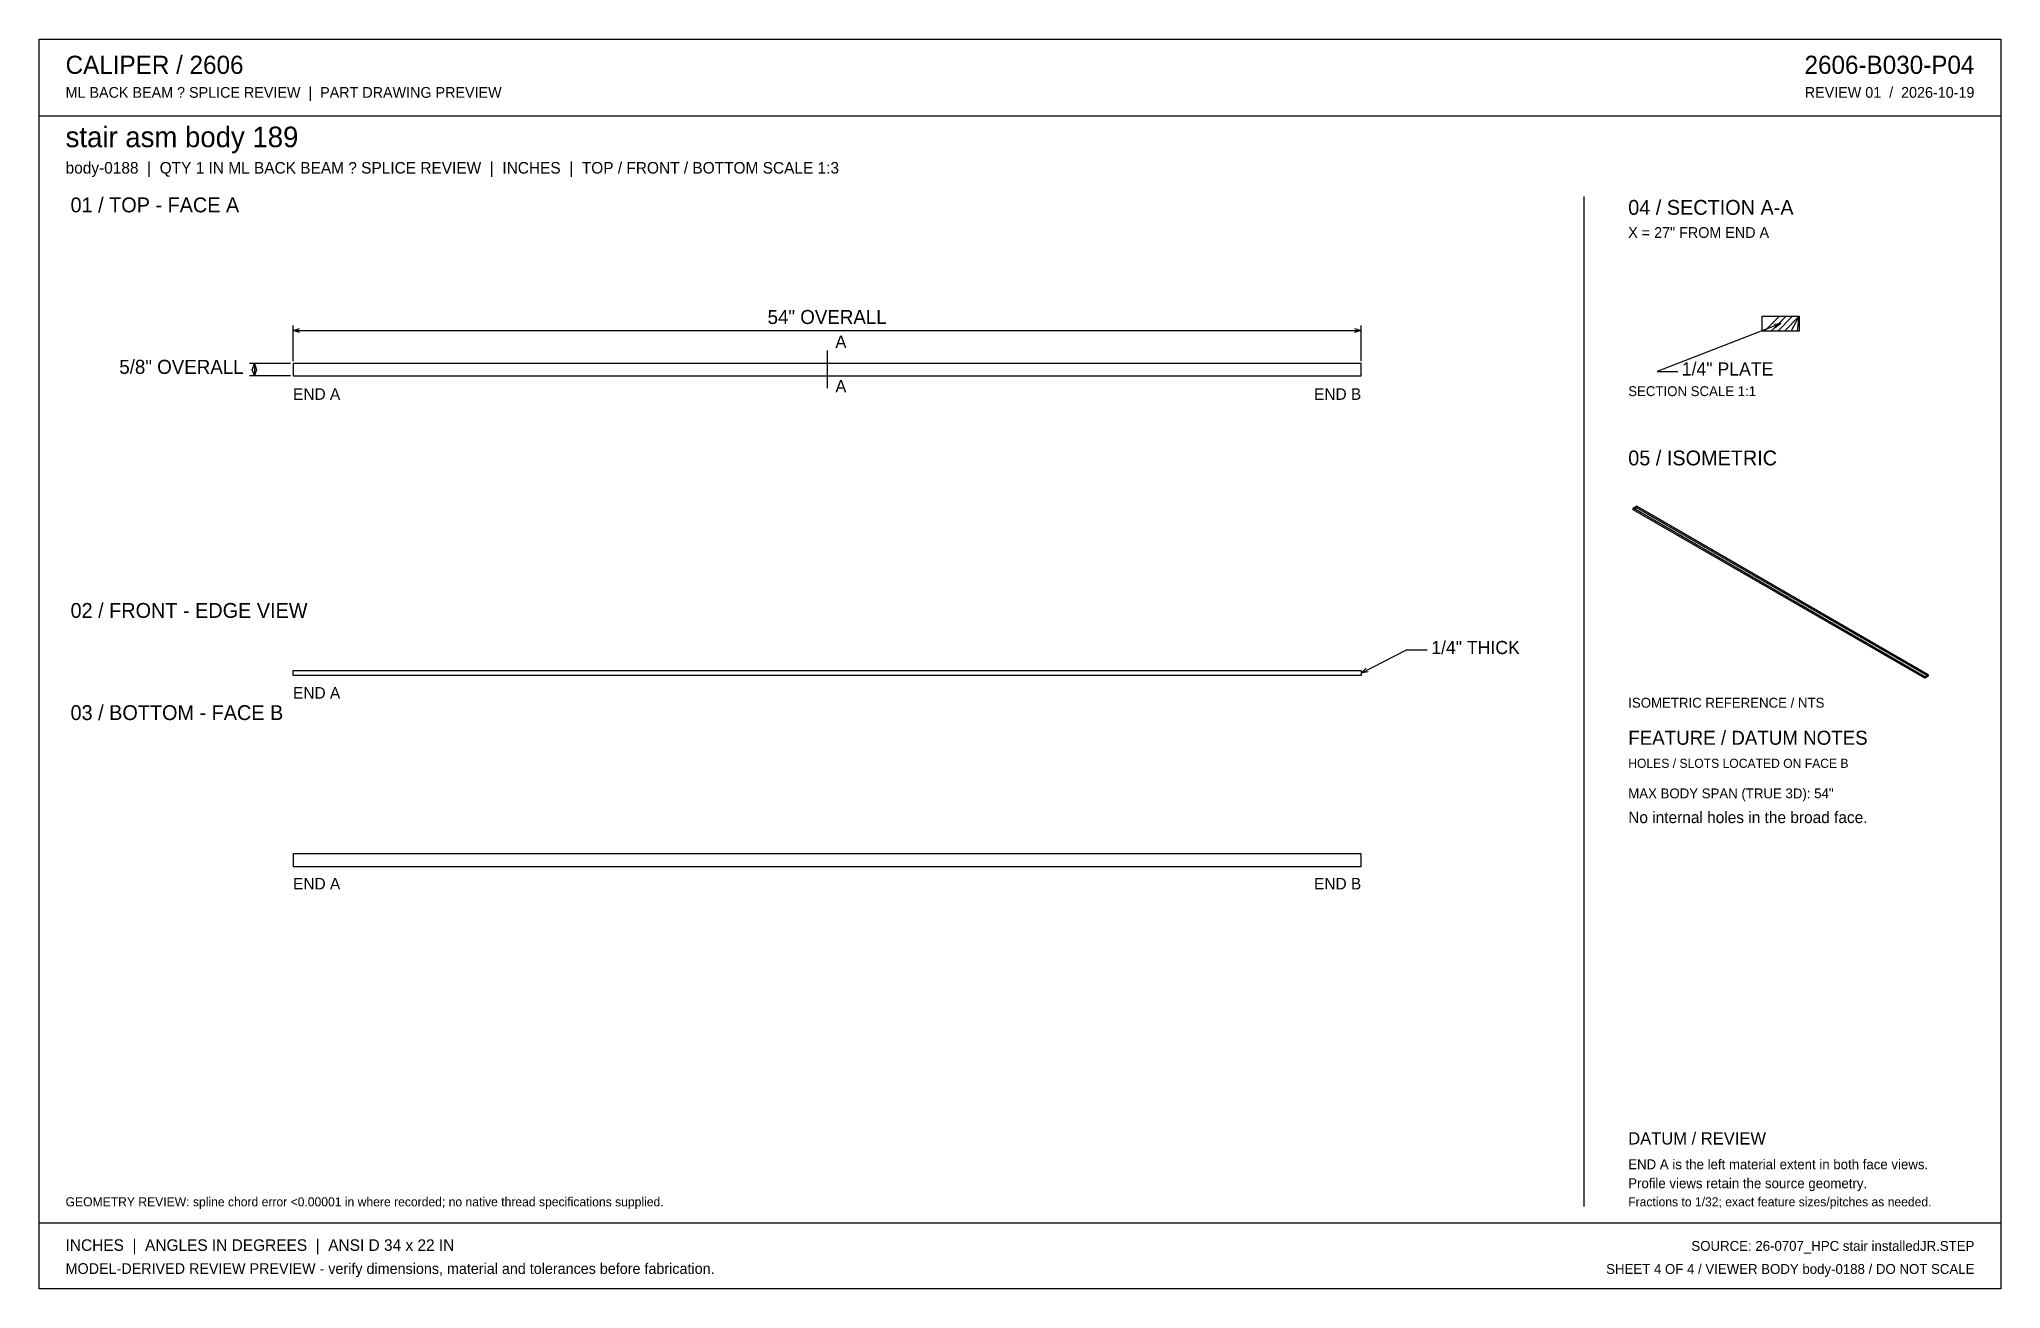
# Model space of a CAD drawing. Header units: inches. Extents: x 1.4 to 100.6, y 1.4 to 64.6.
import ezdxf
from ezdxf.enums import TextEntityAlignment as Align

# ---------------------------------------------------------------- set-up
doc = ezdxf.new("R2010")
doc.units = ezdxf.units.IN
doc.header["$MEASUREMENT"] = 0

msp = doc.modelspace()

# ---------------------------------------------------------------- linework, layer by layer
at = {"layer": 'ANNOTATION'}
for p, q in [((14.25, 48.312), (14.25, 50.104)), ((14.25, 49.854), (14.583, 49.958)), ((14.25, 49.854), (68.25, 49.854)), ((14.583, 49.75), (14.25, 49.854)), ((67.917, 49.958), (68.25, 49.854)), ((68.25, 49.854), (67.917, 49.75)), ((68.25, 48.312), (68.25, 50.104)), ((89.458, 50.208), (83.208, 47.792)), ((89.11, 50.185), (89.458, 50.208)), ((89.458, 50.208), (89.185, 49.991)), ((41.25, 48.854), (41.25, 46.938)), ((14.125, 48.188), (12.042, 48.188)), ((12.188, 47.854), (12.292, 48.188)), ((12.292, 47.562), (12.188, 47.896)), ((12.292, 48.188), (12.292, 47.562)), ((12.292, 48.188), (12.396, 47.854)), ((12.396, 47.896), (12.292, 47.562)), ((83.208, 47.792), (84.25, 47.792)), ((14.125, 47.562), (12.042, 47.562)), ((68.25, 32.542), (70.542, 33.708)), ((68.25, 32.542), (68.5, 32.786)), ((70.542, 33.708), (71.583, 33.708)), ((68.594, 32.6), (68.25, 32.542))]:
    msp.add_line(p, q, dxfattribs=at)
at = {"layer": 'OUTLINE'}
for p, q in [((1.417, 64.583), (100.583, 64.583)), ((1.417, 1.417), (1.417, 64.583)), ((100.583, 64.583), (100.583, 1.417)), ((1.417, 60.708), (100.583, 60.708)), ((79.5, 56.625), (79.5, 5.583)), ((88.521, 50.583), (90.396, 50.583)), ((88.521, 49.833), (88.521, 50.583)), ((88.646, 49.833), (89.396, 50.583)), ((88.979, 49.833), (89.729, 50.583)), ((89.312, 49.833), (90.062, 50.583)), ((89.646, 49.833), (90.396, 50.583)), ((89.979, 49.833), (90.396, 50.583)), ((90.312, 49.833), (90.396, 50.583)), ((90.396, 50.583), (90.396, 49.833)), ((90.396, 49.833), (88.521, 49.833)), ((14.25, 48.188), (14.25, 47.562)), ((68.25, 48.188), (14.25, 48.188)), ((68.25, 47.562), (68.25, 48.188)), ((14.25, 47.562), (68.25, 47.562)), ((82, 40.872), (82.171, 40.971)), ((82.171, 40.892), (82, 40.793)), ((82, 40.793), (82, 40.872)), ((96.746, 32.358), (82, 40.872)), ((96.746, 32.279), (82, 40.793)), ((96.917, 32.457), (82.171, 40.971)), ((82.171, 40.971), (82.171, 40.892)), ((96.917, 32.378), (82.171, 40.892)), ((14.25, 32.667), (68.25, 32.667)), ((14.25, 32.417), (14.25, 32.667)), ((68.25, 32.417), (14.25, 32.417)), ((68.25, 32.667), (68.25, 32.417)), ((96.746, 32.358), (96.917, 32.457)), ((96.917, 32.378), (96.746, 32.279)), ((96.746, 32.279), (96.746, 32.358)), ((96.917, 32.457), (96.917, 32.378)), ((14.25, 23.396), (14.25, 22.771)), ((68.25, 23.396), (14.25, 23.396)), ((68.25, 22.771), (68.25, 23.396)), ((14.25, 22.771), (68.25, 22.771)), ((1.417, 4.75), (100.583, 4.75)), ((100.583, 1.417), (1.417, 1.417))]:
    msp.add_line(p, q, dxfattribs=at)

# ---------------------------------------------------------------- texts
at = {"layer": 'ANNOTATION'}
for s, height, p in [('CALIPER / 2606', 0.91667, (2.75, 62.833)), ('ML BACK BEAM ? SPLICE REVIEW  |  PART DRAWING PREVIEW', 0.54167, (2.75, 61.625)), ('stair asm body 189', 1.04167, (2.75, 59.125)), ('body-0188  |  QTY 1 IN ML BACK BEAM ? SPLICE REVIEW  |  INCHES  |  TOP / FRONT / BOTTOM SCALE 1:3', 0.58333, (2.75, 57.792)), ('01 / TOP - FACE A', 0.75, (3, 55.833)), ('04 / SECTION A-A', 0.75, (81.75, 55.708)), ('X = 27" FROM END A', 0.54167, (81.75, 54.542)), ('A', 0.625, (41.667, 48.979)), ('1/4" PLATE', 0.6667, (84.458, 47.583)), ('END A', 0.5833, (14.25, 46.354)), ('A', 0.625, (41.667, 46.729)), ('SECTION SCALE 1:1', 0.5, (81.75, 46.542)), ('05 / ISOMETRIC', 0.75, (81.75, 43.042)), ('02 / FRONT - EDGE VIEW', 0.75, (3, 35.333)), ('1/4" THICK', 0.6667, (71.792, 33.5)), ('END A', 0.5833, (14.25, 31.25)), ('03 / BOTTOM - FACE B', 0.75, (3, 30.167)), ('ISOMETRIC REFERENCE / NTS', 0.5, (81.75, 30.792)), ('FEATURE / DATUM NOTES', 0.70833, (81.75, 28.917)), ('HOLES / SLOTS LOCATED ON FACE B', 0.45833, (81.75, 27.75)), ('MAX BODY SPAN (TRUE 3D): 54"', 0.5, (81.75, 26.208)), ('No internal holes in the broad face.', 0.58333, (81.75, 24.958)), ('END A', 0.5833, (14.25, 21.604)), ('DATUM / REVIEW', 0.625, (81.75, 8.708)), ('END A is the left material extent in both face views.', 0.5, (81.75, 7.458)), ('Profile views retain the source geometry.', 0.5, (81.75, 6.5)), ('GEOMETRY REVIEW: spline chord error <0.00001 in where recorded; no native thread specifications supplied.', 0.458333, (2.75, 5.583)), ('Fractions to 1/32; exact feature sizes/pitches as needed.', 0.45833, (81.75, 5.583)), ('INCHES  |  ANGLES IN DEGREES  |  ANSI D 34 x 22 IN', 0.58333, (2.75, 3.333)), ('MODEL-DERIVED REVIEW PREVIEW - verify dimensions, material and tolerances before fabrication.', 0.54167, (2.75, 2.167))]:
    msp.add_text(s, height=height, dxfattribs=at).set_placement(p)
for s, height, p in [('2606-B030-P04', 0.91667, (99.25, 62.833)), ('REVIEW 01  /  2026-10-19', 0.54167, (99.25, 61.625)), ('5/8" OVERALL', 0.70833, (11.75, 47.667)), ('END B', 0.5833, (68.25, 46.354)), ('END B', 0.5833, (68.25, 21.604)), ('SOURCE: 26-0707_HPC stair installedJR.STEP', 0.5, (99.25, 3.333)), ('SHEET 4 OF 4 / VIEWER BODY body-0188 / DO NOT SCALE', 0.5, (99.25, 2.167))]:
    msp.add_text(s, height=height, dxfattribs=at).set_placement(p, align=Align.RIGHT)
msp.add_text('54" OVERALL', height=0.70833, dxfattribs=at).set_placement((41.25, 50.188), align=Align.CENTER)

doc.saveas('drawing.dxf')
